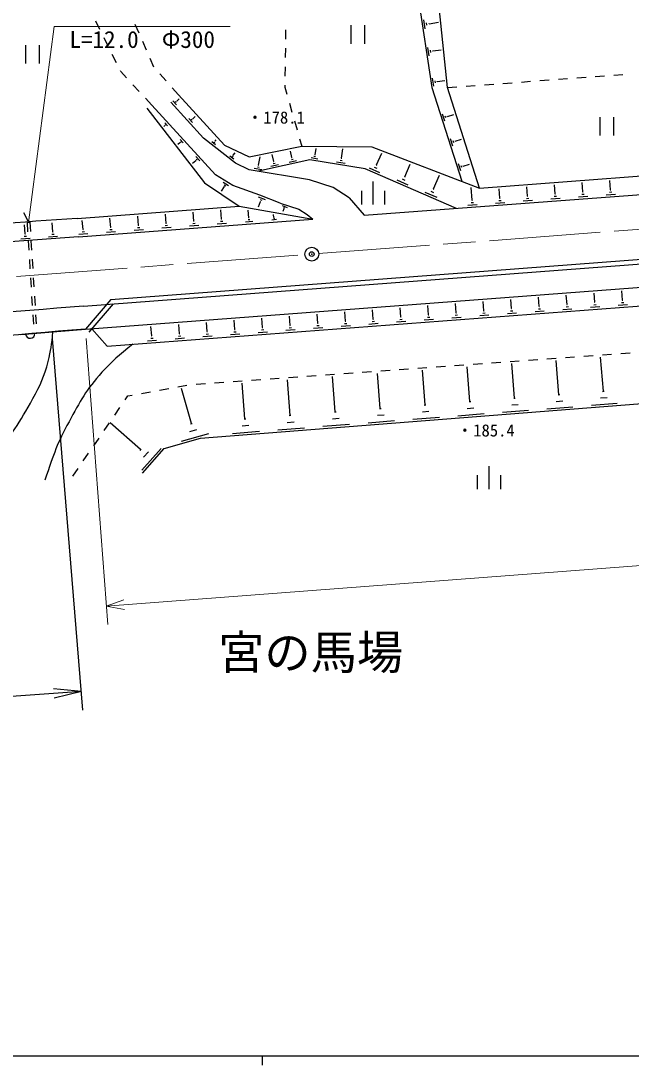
# Model space of a CAD drawing. Units: millimetres, scale not verified. Extents: x 40000 to 680000, y 20000 to 380000.
# Drawn here: x 241941 to 307868, y 204000 to 316840 of the extents above; entities that cross this region are included whole.
import ezdxf
from ezdxf.enums import TextEntityAlignment as Align

# ---------------------------------------------------------------- set-up
doc = ezdxf.new("R2010")
doc.units = ezdxf.units.MM
doc.header["$LTSCALE"] = 1000
doc.header["$PDMODE"] = 32
doc.header["$PDSIZE"] = 500
doc.linetypes.add('CHAIN', pattern=[18.5, 12, -1.5, 3.5, -1.5])
for name, color, linetype, lineweight in [('S-BGD', 7, 'Continuous', 25), ('S-BMK', 2, 'CHAIN', 13), ('S-BMK-SRVR', 3, 'Continuous', 25), ('S-STR-HTXT', 7, 'Continuous', 13), ('S-STR-STRC', 7, 'Continuous', 25), ('S-TTL-BAND', 7, 'Continuous', 25)]:
    doc.layers.add(name, color=color, linetype=linetype, lineweight=lineweight)
doc.layers.add('S-BMK-HTXT', color=7, linetype='Continuous')
doc.styles.add('ＭＳ ゴシック', font='')
doc.styles.get('ＭＳ ゴシック').set_extended_font_data('MS Gothic')

msp = doc.modelspace()

# ---------------------------------------------------------------- linework, layer by layer
at = {"layer": 'S-BGD'}
for p, q in [((284837, 319472), (286326, 309647)), ((288038, 309647), (286996, 319695)), ((250480, 315904), (250035, 316800)), ((254705, 315521), (254305, 316438)), ((277577, 316375), (277577, 314375)), ((279077, 316375), (279077, 314375)), ((285621, 315967), (285471, 316958)), ((285813, 316376), (285775, 316624)), ((286046, 316506), (286037, 316568)), ((286042, 316537), (287056, 316691)), ((251369, 314112), (250924, 315008)), ((270545, 315880), (270530, 314880)), ((242426, 314223), (242426, 312223)), ((243926, 314223), (243926, 312223)), ((255505, 313688), (255105, 314605)), ((270515, 313880), (270500, 312880)), ((286062, 313057), (285922, 313979)), ((286453, 313588), (287364, 313726)), ((252258, 312321), (251813, 313217)), ((256305, 311855), (255905, 312772)), ((286240, 313437), (286205, 313668)), ((286458, 313559), (286449, 313616)), ((270485, 311880), (270470, 310880)), ((252730, 311369), (252702, 311425)), ((253367, 310681), (252730, 311369)), ((257628, 310357), (256961, 311103)), ((286558, 309786), (286428, 310642)), ((286723, 310139), (286691, 310353)), ((286921, 310279), (287729, 310401)), ((298011, 310382), (299008, 310456)), ((300006, 310529), (301003, 310603)), ((302000, 310676), (302997, 310750)), ((303995, 310823), (304992, 310897)), ((305989, 310970), (306987, 311044)), ((254725, 309213), (254046, 309947)), ((258960, 308866), (258294, 309612)), ((270455, 309880), (270452, 309675)), ((270452, 309675), (270672, 308911)), ((286326, 309647), (289563, 299515)), ((286925, 310252), (286916, 310305)), ((288038, 309647), (289035, 309720)), ((291496, 298776), (288038, 309647)), ((290033, 309794), (291030, 309867)), ((292027, 309941), (293024, 310014)), ((294022, 310088), (295019, 310161)), ((296016, 310235), (297014, 310309)), ((256084, 307745), (255405, 308479)), ((261682, 304179), (258152, 308066)), ((258374, 308193), (258756, 307772)), ((258623, 308131), (258718, 308026)), ((258764, 308187), (258788, 308160)), ((258776, 308174), (259037, 308411)), ((258960, 308866), (263927, 303411)), ((255549, 307424), (261789, 299330)), ((262965, 300222), (256084, 307745)), ((270949, 307950), (271225, 306989)), ((257507, 305819), (257784, 305515)), ((260101, 306292), (260484, 305870)), ((260350, 306229), (260446, 306124)), ((260492, 306285), (260516, 306259)), ((260504, 306272), (260766, 306511)), ((271502, 306029), (271779, 305068)), ((279039, 295828), (414677, 306091)), ((287755, 305994), (287508, 306769)), ((287856, 306347), (287794, 306540)), ((288026, 306481), (288011, 306530)), ((288019, 306506), (288705, 306725)), ((304478, 306451), (304478, 304451)), ((305978, 306451), (305978, 304451)), ((257494, 305528), (257395, 305438)), ((257485, 305538), (257503, 305519)), ((257535, 305636), (257604, 305560)), ((259124, 303671), (258909, 303474)), ((259113, 303683), (259135, 303659)), ((259140, 304033), (259487, 303655)), ((259175, 303805), (259262, 303710)), ((265141, 301470), (261682, 304179)), ((262574, 303798), (262968, 303490)), ((262799, 303781), (262897, 303704)), ((262913, 303850), (262937, 303831)), ((262925, 303841), (263053, 304004)), ((272055, 304107), (272287, 303302)), ((288611, 303316), (288364, 304089)), ((288711, 303668), (288650, 303861)), ((288882, 303802), (288866, 303850)), ((288874, 303826), (289558, 304044)), ((263927, 303411), (266614, 302135)), ((264892, 302314), (265102, 302583)), ((266614, 302135), (272287, 303302)), ((271219, 302077), (271060, 302778)), ((272287, 303302), (279859, 303221)), ((273723, 302374), (273831, 303038)), ((276580, 302016), (276741, 303007)), ((279859, 303221), (291496, 298776)), ((280378, 301272), (280931, 302544)), ((260824, 301733), (260488, 301426)), ((260811, 301747), (260837, 301719)), ((260844, 302171), (261262, 301714)), ((260886, 301895), (260991, 301780)), ((264525, 302269), (264936, 301947)), ((264760, 302251), (264862, 302171)), ((264879, 302324), (264904, 302304)), ((266602, 300756), (265141, 301470)), ((273143, 301837), (267620, 300584)), ((267628, 301254), (267777, 302136)), ((268936, 301139), (269762, 301326)), ((269255, 301646), (269087, 302389)), ((269199, 301416), (269405, 301463)), ((269230, 301640), (269281, 301652)), ((270910, 301587), (271708, 301768)), ((271164, 301854), (271364, 301900)), ((271194, 302071), (271244, 302082)), ((279136, 300863), (273143, 301837)), ((273296, 302066), (274031, 301946)), ((273601, 302205), (273785, 302175)), ((273700, 302377), (273746, 302370)), ((276033, 301621), (276975, 301468)), ((276424, 301799), (276660, 301761)), ((276551, 302020), (276610, 302011)), ((280342, 301287), (280413, 301257)), ((283410, 299995), (284007, 301369)), ((289466, 300639), (289219, 301410)), ((289728, 301148), (290410, 301366)), ((291496, 298776), (332234, 301859)), ((248719, 286012), (442166, 300650)), ((251672, 286737), (442128, 301148)), ((264855, 299045), (262965, 300222)), ((273128, 299651), (266602, 300756)), ((267153, 300917), (267965, 300779)), ((267492, 301068), (267695, 301034)), ((267602, 301258), (267653, 301250)), ((288993, 296581), (279136, 300863)), ((279563, 300951), (280699, 300457)), ((280112, 301050), (280396, 300926)), ((286511, 298688), (287154, 300167)), ((289566, 300990), (289505, 301183)), ((289736, 301124), (289721, 301172)), ((261789, 299330), (265526, 296811)), ((263778, 299421), (264389, 299041)), ((263912, 299126), (264065, 299031)), ((267744, 298011), (264855, 299045)), ((275695, 298831), (273128, 299651)), ((280009, 296984), (280009, 299484)), ((282546, 299654), (283750, 299131)), ((283129, 299759), (283430, 299628)), ((283372, 300011), (283448, 299978)), ((299664, 298141), (299588, 299138)), ((302655, 298367), (302580, 299364)), ((305647, 298593), (305571, 299590)), ((248907, 283519), (442354, 298157)), ((263893, 298926), (263581, 298424)), ((263874, 298938), (263912, 298914)), ((269947, 297146), (267744, 298011)), ((277400, 297710), (275695, 298831)), ((278759, 296984), (278759, 298484)), ((281259, 296984), (281259, 298484)), ((285598, 298328), (286871, 297775)), ((286214, 298439), (286532, 298301)), ((286471, 298705), (286551, 298671)), ((290689, 297462), (290586, 298823)), ((293681, 297688), (293605, 298685)), ((296672, 297914), (296597, 298911)), ((296641, 297912), (296703, 297917)), ((299558, 297882), (299807, 297901)), ((299633, 298138), (299695, 298143)), ((302194, 297831), (303191, 297906)), ((302549, 298108), (302799, 298127)), ((302624, 298365), (302686, 298369)), ((305186, 298057), (306183, 298132)), ((305541, 298335), (305790, 298353)), ((305615, 298591), (305678, 298596)), ((248013, 295486), (265526, 296811)), ((265526, 296811), (273469, 295406)), ((267562, 297812), (268320, 297541)), ((267806, 297298), (267591, 296696)), ((267779, 297521), (267968, 297453)), ((267782, 297306), (267829, 297289)), ((269947, 297146), (271969, 296503)), ((270171, 296880), (270707, 296688)), ((277400, 297710), (279039, 295828)), ((290228, 296925), (291226, 297001)), ((290584, 297203), (290833, 297222)), ((290658, 297459), (290720, 297464)), ((293220, 297152), (294217, 297227)), ((293575, 297429), (293824, 297448)), ((293650, 297686), (293712, 297690)), ((296211, 297378), (297209, 297453)), ((296566, 297656), (296816, 297674)), ((299203, 297604), (300200, 297680)), ((242236, 296138), (242698, 295251)), ((254635, 294734), (254560, 295731)), ((257627, 294960), (257551, 295957)), ((260618, 295186), (260543, 296183)), ((263610, 295413), (263534, 296410)), ((266573, 295549), (266510, 296391)), ((269274, 295591), (269250, 295907)), ((270343, 296516), (270240, 296228)), ((270324, 296674), (270458, 296626)), ((270327, 296522), (270360, 296510)), ((271969, 296503), (272874, 295920)), ((272874, 295920), (273469, 295406)), ((242405, 293816), (242335, 294784)), ((242606, 295053), (242906, 295072)), ((242606, 295053), (242668, 294055)), ((242906, 295072), (242968, 294074)), ((245382, 294037), (245311, 295021)), ((248153, 293491), (273469, 295406)), ((248652, 294281), (248577, 295278)), ((251644, 294507), (251568, 295504)), ((254666, 294736), (254604, 294731)), ((257770, 294720), (257521, 294701)), ((257658, 294962), (257595, 294958)), ((261154, 294725), (260157, 294650)), ((260762, 294946), (260512, 294927)), ((260649, 295189), (260587, 295184)), ((264146, 294952), (263149, 294876)), ((263753, 295173), (263504, 295154)), ((263641, 295415), (263578, 295410)), ((267016, 295169), (266193, 295107)), ((266692, 295351), (266486, 295336)), ((266599, 295551), (266548, 295547)), ((269543, 295360), (269043, 295322)), ((269346, 295471), (269221, 295461)), ((269289, 295592), (269258, 295590)), ((242300, 293563), (242544, 293581)), ((242374, 293814), (242435, 293818)), ((244924, 293508), (245911, 293579)), ((245276, 293781), (245523, 293799)), ((245351, 294034), (245413, 294039)), ((249188, 293820), (248191, 293744)), ((248796, 294041), (248546, 294022)), ((248683, 294283), (248621, 294278)), ((252180, 294046), (251183, 293971)), ((251787, 294267), (251538, 294248)), ((251675, 294510), (251612, 294505)), ((255171, 294273), (254174, 294197)), ((254779, 294494), (254529, 294475)), ((258163, 294499), (257166, 294424)), ((241952, 293293), (242928, 293363)), ((242731, 293057), (242793, 292059)), ((243030, 293076), (243092, 292078)), ((242855, 291061), (242917, 290063)), ((243155, 291079), (243217, 290081)), ((242980, 289065), (243042, 288067)), ((243279, 289083), (243341, 288085)), ((251274, 281693), (343747, 288690)), ((243104, 287069), (243166, 286070)), ((243403, 287087), (243466, 286089)), ((251672, 286737), (248907, 283519)), ((294961, 285750), (294886, 286748)), ((297952, 285977), (297877, 286974)), ((300944, 286203), (300868, 287200)), ((303935, 286430), (303860, 287427)), ((306927, 286656), (306851, 287653)), ((306896, 286654), (306958, 286658)), ((251917, 286254), (249286, 283193)), ((280004, 284619), (279928, 285616)), ((282995, 284845), (282920, 285842)), ((285987, 285071), (285911, 286069)), ((288978, 285298), (288903, 286295)), ((291970, 285524), (291894, 286521)), ((291938, 285522), (292001, 285526)), ((294855, 285492), (295105, 285511)), ((294930, 285748), (294992, 285753)), ((297492, 285441), (298489, 285516)), ((297847, 285718), (298096, 285737)), ((297921, 285974), (297984, 285979)), ((300483, 285667), (301480, 285742)), ((300838, 285944), (301087, 285963)), ((300913, 286201), (300975, 286206)), ((303475, 285893), (304472, 285969)), ((303830, 286171), (304079, 286190)), ((303904, 286427), (303967, 286432)), ((306466, 286120), (307463, 286195)), ((306821, 286397), (307070, 286416)), ((243228, 285072), (243291, 284074)), ((243528, 285091), (243590, 284093)), ((265047, 283487), (264971, 284484)), ((268038, 283713), (267963, 284710)), ((271029, 283940), (270954, 284937)), ((274021, 284166), (273945, 285163)), ((277012, 284392), (276937, 285390)), ((276981, 284390), (277044, 284395)), ((279898, 284360), (280147, 284379)), ((279973, 284616), (280035, 284621)), ((282534, 284309), (283532, 284384)), ((282889, 284586), (283139, 284605)), ((282964, 284843), (283026, 284847)), ((285526, 284535), (286523, 284611)), ((285881, 284813), (286130, 284832)), ((285956, 285069), (286018, 285074)), ((288517, 284761), (289514, 284837)), ((288872, 285039), (289122, 285058)), ((288947, 285295), (289009, 285300)), ((291509, 284988), (292506, 285063)), ((291864, 285265), (292113, 285284)), ((294500, 285214), (295497, 285290)), ((241930, 282954), (245399, 283246)), ((245399, 283246), (248907, 283519)), ((251274, 281693), (249612, 283573)), ((256072, 282808), (255997, 283805)), ((259064, 283034), (258988, 284031)), ((262055, 283261), (261980, 284258)), ((262024, 283258), (262086, 283263)), ((264941, 283228), (265190, 283247)), ((265015, 283485), (265078, 283489)), ((267577, 283177), (268574, 283252)), ((267932, 283455), (268182, 283473)), ((268007, 283711), (268069, 283716)), ((270569, 283403), (271566, 283479)), ((270924, 283681), (271173, 283700)), ((270998, 283937), (271061, 283942)), ((273560, 283630), (274557, 283705)), ((273915, 283907), (274164, 283926)), ((273990, 284164), (274052, 284168)), ((276551, 283856), (277549, 283932)), ((276907, 284134), (277156, 284153)), ((279543, 284082), (280540, 284158)), ((243349, 283139), (243353, 283076)), ((243648, 283157), (243652, 283102)), ((255611, 282272), (256609, 282347)), ((255966, 282549), (256216, 282568)), ((256041, 282806), (256103, 282810)), ((258603, 282498), (259600, 282573)), ((258958, 282776), (259207, 282794)), ((259032, 283032), (259095, 283037)), ((261594, 282724), (262591, 282800)), ((261949, 283002), (262199, 283021)), ((264586, 282951), (265583, 283026)), ((306755, 280909), (307753, 280981)), ((292792, 279895), (293789, 279967)), ((294787, 280040), (295784, 280112)), ((296782, 280185), (297779, 280257)), ((298776, 280330), (299774, 280402)), ((300076, 276446), (299785, 280152)), ((300771, 280474), (301768, 280547)), ((302766, 280619), (303763, 280692)), ((304868, 276815), (304578, 280500)), ((304761, 280764), (305758, 280837)), ((276834, 278736), (277831, 278809)), ((278829, 278881), (279826, 278953)), ((280769, 274960), (280471, 278750)), ((280824, 279026), (281821, 279098)), ((282818, 279171), (283816, 279243)), ((284813, 279316), (285810, 279388)), ((285616, 275333), (285321, 279102)), ((286808, 279460), (287805, 279533)), ((288803, 279605), (289800, 279678)), ((290450, 275705), (290156, 279453)), ((290797, 279750), (291795, 279823)), ((295270, 276076), (294977, 279803)), ((260876, 277577), (261873, 277650)), ((262871, 277722), (263868, 277794)), ((264866, 277867), (265863, 277939)), ((266141, 273834), (265839, 277687)), ((266860, 278012), (267858, 278084)), ((268855, 278157), (269852, 278229)), ((271031, 274210), (270731, 278042)), ((270850, 278301), (271847, 278374)), ((272845, 278446), (273842, 278519)), ((274839, 278591), (275837, 278664)), ((275907, 274585), (275608, 278396)), ((254964, 276574), (255948, 276753)), ((256932, 276932), (257916, 277111)), ((258899, 277290), (259883, 277469)), ((260367, 273317), (259300, 277110)), ((261342, 271744), (326033, 276818)), ((304780, 276808), (304955, 276822)), ((253215, 275879), (253511, 276310)), ((253511, 276310), (253980, 276395)), ((285527, 275326), (285705, 275340)), ((290361, 275698), (290539, 275712)), ((294972, 275343), (295678, 275398)), ((295181, 276069), (295358, 276083)), ((299780, 275716), (300482, 275771)), ((299988, 276439), (300163, 276453)), ((303580, 275308), (306374, 275527)), ((304573, 276089), (305272, 276143)), ((252081, 274231), (252648, 275055)), ((270941, 274203), (271121, 274217)), ((275817, 274578), (275997, 274593)), ((280467, 274216), (281183, 274272)), ((280679, 274953), (280858, 274967)), ((285316, 274592), (286028, 274648)), ((289143, 274176), (291979, 274398)), ((290151, 274968), (290860, 275024)), ((293969, 274554), (296792, 274775)), ((298781, 274931), (301590, 275152)), ((250948, 272583), (251515, 273407)), ((254876, 270506), (251587, 273405)), ((260275, 273291), (260458, 273343)), ((265835, 273079), (266562, 273136)), ((266050, 273827), (266232, 273841)), ((270726, 273459), (271449, 273515)), ((274580, 273033), (277459, 273259)), ((275603, 273838), (276323, 273894)), ((279449, 273415), (282313, 273640)), ((284303, 273796), (287153, 274019)), ((259309, 271432), (262251, 272260)), ((260206, 272478), (260941, 272685)), ((264802, 272266), (267709, 272494)), ((269698, 272650), (272591, 272877)), ((249815, 270935), (250382, 271759)), ((257412, 270639), (261342, 271744)), ((248682, 269287), (249249, 270111)), ((254811, 270433), (254940, 270580)), ((255015, 268298), (257084, 270645)), ((255062, 267973), (257412, 270639)), ((255204, 269695), (255721, 270282)), ((292532, 266235), (292532, 268735)), ((247549, 267638), (248116, 268462)), ((291282, 266235), (291282, 267735)), ((293782, 266235), (293782, 267735))]:
    msp.add_line(p, q, dxfattribs=at)
for centre, radius, start, end in [((286157, -296584), 593298, 93.68617, 97.14053), ((286157, -296584), 591298, 93.68509, 98.26925), ((292243, -294799), 582440, 94.28562, 98.87822), ((292243, -294799), 579940, 94.28545, 98.87808), ((242943, 283039), 500, 184.80505, 4.80505)]:
    msp.add_arc(centre, radius, start, end, dxfattribs=at)
for points, knots in [([(228838, 246057), (228698, 248173), (228696, 248814), (228724, 250582), (228772, 253498), (228565, 255244), (229493, 258009), (230189, 260084), (230879, 261164), (232168, 262933), (233381, 264597), (234523, 265120), (235981, 266575), (237183, 267775), (237883, 268429), (238969, 269734), (240869, 272016), (241816, 273417), (243238, 276023), (244050, 277511), (244473, 278393), (244889, 280036), (245200, 281267), (245275, 281773), (245399, 283246)], [0, 0, 0, 0, 1, 1, 1, 2, 2, 2, 3, 3, 3, 4, 4, 4, 5, 5, 5, 6, 6, 6, 7, 7, 7, 8, 8, 8, 8]), ([(254051, 281903), (252429, 280649), (251895, 280164), (250697, 278863), (249000, 277019), (248331, 275729), (247139, 273525), (245866, 271174), (245539, 270178), (244516, 267204)], [0, 0, 0, 0, 1, 1, 1, 2, 2, 2, 3, 3, 3, 3])]:
    msp.add_open_spline(points, degree=3, knots=knots, dxfattribs=at)
at = {"layer": 'S-BMK'}
for p, q in [((274112, 291694), (372331, 299126)), ((241456, 289223), (272616, 291581))]:
    msp.add_line(p, q, dxfattribs=at)
at = {"layer": 'S-BMK-SRVR'}
msp.add_circle((273364, 291638), 750, dxfattribs=at)
msp.add_point((273364, 291638), dxfattribs=at)
at = {"layer": 'S-STR-HTXT'}
for p, q in [((242756, 295062), (245546, 316248)), ((245546, 316248), (264546, 316248)), ((248983, 282522), (251322, 251611)), ((251171, 253605), (450301, 268672)), ((253058, 254267), (251171, 253605)), ((251171, 253605), (253136, 253234))]:
    msp.add_line(p, q, dxfattribs=at)
at = {"layer": 'S-STR-STRC'}
for p, q in [((248642, 242369), (245367, 282536)), ((248479, 244363), (202213, 241200)), ((248479, 244363), (245452, 244657)), ((248479, 244363), (245520, 243659))]:
    msp.add_line(p, q, dxfattribs=at)
at = {"layer": 'S-TTL-BAND'}
for p, q in [((40000, 205000), (579000, 205000)), ((40000, 205000), (579000, 205000)), ((268000, 205000), (268000, 204000)), ((268000, 205000), (268000, 204000))]:
    msp.add_line(p, q, dxfattribs=at)

# ---------------------------------------------------------------- texts
at = {"layer": 'S-BGD', "style": 'ＭＳ ゴシック'}
for s, p in [('・178.1', (266331, 306404)), ('・185.4', (289007, 272589))]:
    msp.add_text(s, height=1320, dxfattribs=at).set_placement(p, align=Align.MIDDLE_LEFT)
at = {"layer": 'S-BMK-HTXT', "style": 'ＭＳ ゴシック'}
msp.add_text('宮の馬場', height=3666, dxfattribs=at).set_placement((273244, 245673), align=Align.BOTTOM_CENTER)
at = {"layer": 'S-STR-HTXT', "style": 'ＭＳ ゴシック'}
msp.add_text('L=12.0\u3000Φ300', height=1833, dxfattribs=at).set_placement((255046, 315748), align=Align.TOP_CENTER)

doc.saveas('drawing.dxf')
